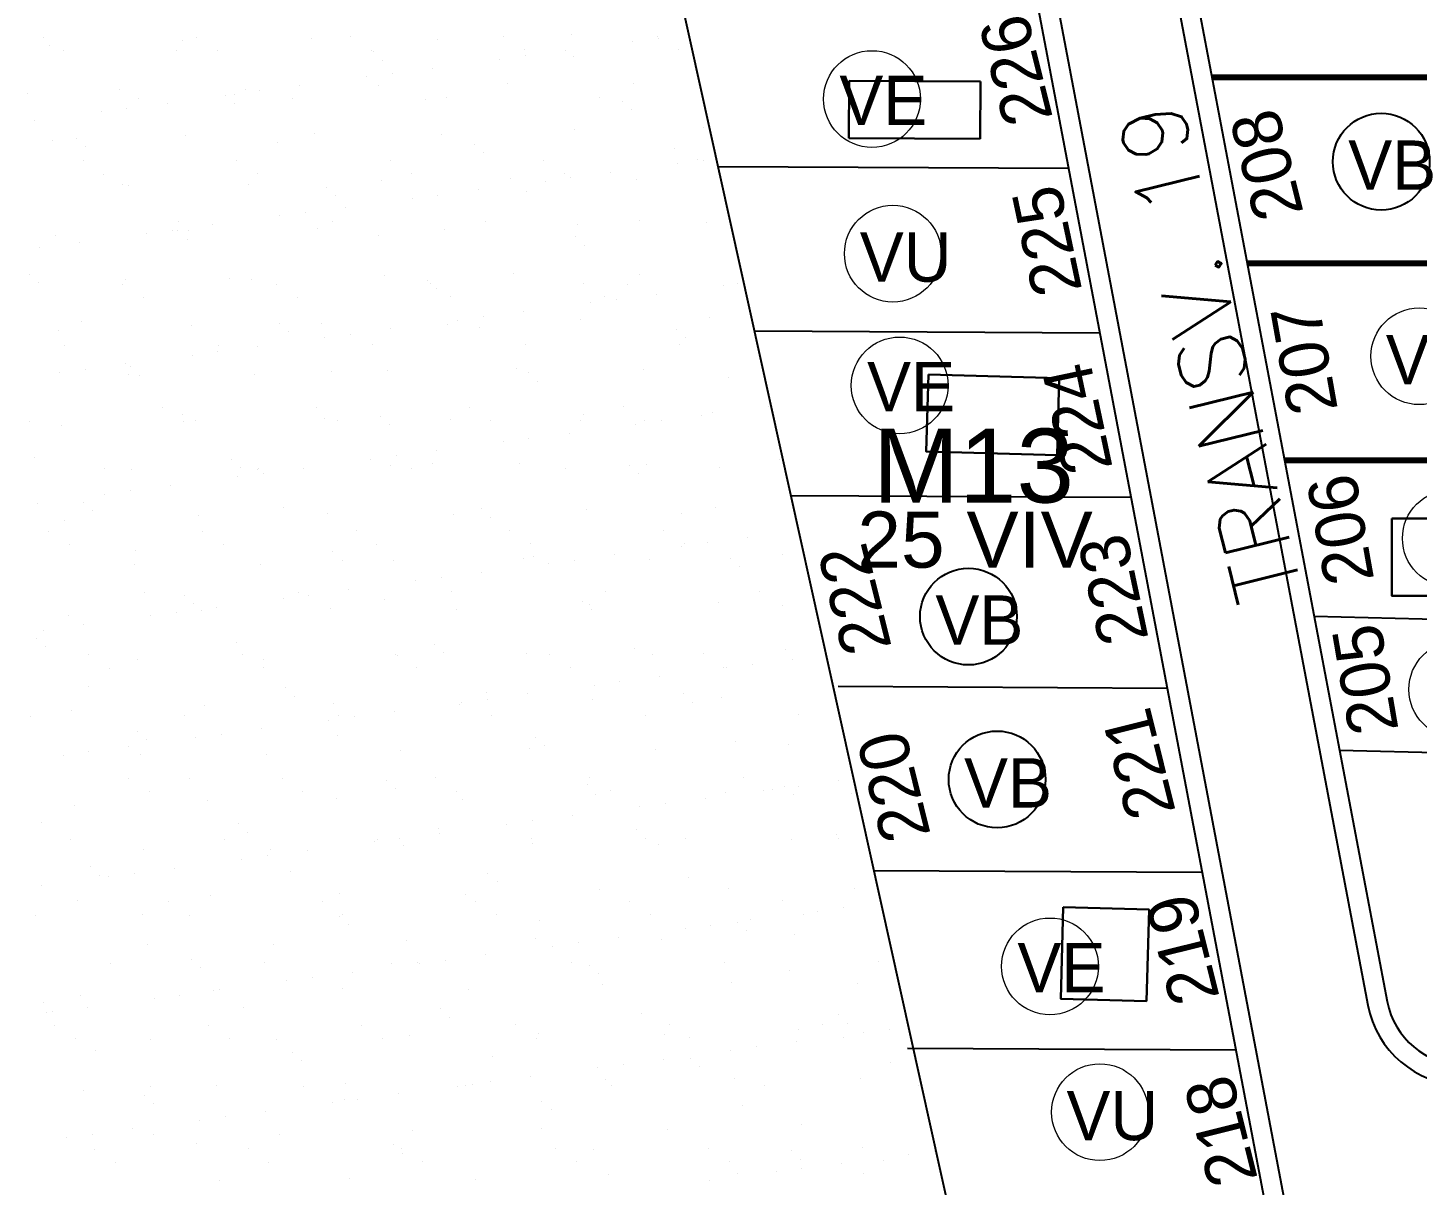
# Model space of a CAD drawing. Extents: x 472704 to 474638, y 1059265 to 1060325.
# Drawn here: x 473778.7 to 473863.2, y 1059564.8 to 1059635.2 of the extents above; entities that cross this region are included whole.
import ezdxf

# ---------------------------------------------------------------- set-up
doc = ezdxf.new("R2010")
doc.units = 0
doc.header["$LTSCALE"] = 0.4
doc.header["$MEASUREMENT"] = 0
for name, color, linetype in [('A-VIA-N', 7, 'CONTINUOUS'), ('BIFAMILIARES', 6, 'CONTINUOUS'), ('MANZANAS', 5, 'CONTINUOUS'), ('NumeroPropu', 6, 'CONTINUOUS'), ('PARCELASPEOPUESTAS', 3, 'CONTINUOUS'), ('PRIVADO', 3, 'CONTINUOUS'), ('TipoVivienda', 7, 'CONTINUOUS'), ('UNIFAMILIAR', 5, 'CONTINUOUS')]:
    doc.layers.add(name, color=color, linetype=linetype)
for name, color, linetype, lineweight in [('AREAS VERDAS', 72, 'CONTINUOUS', 25), ('CALLES', 140, 'CONTINUOUS', 40), ('CASA', 31, 'CONTINUOUS', 30)]:
    doc.layers.add(name, color=color, linetype=linetype, lineweight=lineweight)
doc.styles.add('ARIAL', font='arial.ttf')
doc.styles.add('Numeros Parcelas', font='', dxfattribs={"height": 3})
doc.styles.get("Standard").update_dxf_attribs({"font": 'romans.shx'})
doc.styles.add('TipoVivienda', font='', dxfattribs={"height": 3})
doc.styles.get('Numeros Parcelas').set_extended_font_data('AvantGarde Bk BT')
doc.styles.get('TipoVivienda').set_extended_font_data('AvantGarde Bk BT')

msp = doc.modelspace()

# ---------------------------------------------------------------- linework, layer by layer
at = {"layer": 'A-VIA-N'}
for p, q in [((473823.185, 1059732.29), (473863.031, 1059522.252)), ((473843.932, 1059661.555), (473860.215, 1059575.726))]:
    msp.add_line(p, q, dxfattribs=at)
msp.add_arc((473866.11, 1059576.844), 6, 190.74186, 268.52963, dxfattribs=at)
at = {"layer": 'AREAS VERDAS', "color": 64, "linetype": 'Continuous'}
for p, q in [((473779.644, 1059634.611), (473779.644, 1059634.611)), ((473788.986, 1059634.628), (473788.986, 1059634.628)), ((473795.978, 1059634.523), (473795.978, 1059634.523)), ((473798.329, 1059634.644), (473798.329, 1059634.644)), ((473803.652, 1059634.486), (473803.652, 1059634.486)), ((473807.671, 1059634.661), (473807.671, 1059634.661)), ((473811.755, 1059634.778), (473811.755, 1059634.778)), ((473817.014, 1059634.678), (473817.014, 1059634.678)), ((473817.039, 1059634.543), (473817.039, 1059634.543)), ((473780.022, 1059634.131), (473780.022, 1059634.131)), ((473780.909, 1059633.805), (473780.909, 1059633.805)), ((473787.725, 1059633.84), (473787.725, 1059633.84)), ((473788.125, 1059634.423), (473788.125, 1059634.423)), ((473790.251, 1059633.822), (473790.251, 1059633.822)), ((473799.594, 1059633.839), (473799.594, 1059633.839)), ((473799.729, 1059633.737), (473799.729, 1059633.737)), ((473808.936, 1059633.856), (473808.936, 1059633.856)), ((473811.403, 1059633.801), (473811.403, 1059633.801)), ((473815.478, 1059634.338), (473815.478, 1059634.338)), ((473818.279, 1059633.873), (473818.279, 1059633.873)), ((473800.282, 1059633.23), (473800.282, 1059633.23)), ((473807.403, 1059633.275), (473807.403, 1059633.275)), ((473808.964, 1059633.48), (473808.964, 1059633.48)), ((473811.911, 1059633.472), (473811.911, 1059633.472)), ((473799.327, 1059632.212), (473799.327, 1059632.212)), ((473800.889, 1059632.417), (473800.889, 1059632.417)), ((473803.328, 1059632.738), (473803.328, 1059632.738)), ((473778.707, 1059631.207), (473778.707, 1059631.207)), ((473784.257, 1059631.455), (473784.257, 1059631.455)), ((473790.711, 1059631.104), (473790.711, 1059631.104)), ((473791.252, 1059631.148), (473791.252, 1059631.148)), ((473791.932, 1059631.418), (473791.932, 1059631.418)), ((473792.813, 1059631.354), (473792.813, 1059631.354)), ((473795.252, 1059631.675), (473795.252, 1059631.675)), ((473800.034, 1059631.71), (473800.034, 1059631.71)), ((473807.887, 1059631.811), (473807.887, 1059631.811)), ((473815.561, 1059631.774), (473815.561, 1059631.774)), ((473784.738, 1059630.291), (473784.738, 1059630.291)), ((473785.463, 1059630.903), (473785.463, 1059630.903)), ((473787.177, 1059630.612), (473787.177, 1059630.612)), ((473791.264, 1059630.597), (473791.264, 1059630.597)), ((473794.806, 1059630.92), (473794.806, 1059630.92)), ((473802.892, 1059630.839), (473802.892, 1059630.839)), ((473804.148, 1059630.937), (473804.148, 1059630.937)), ((473813.491, 1059630.954), (473813.491, 1059630.954)), ((473814.897, 1059630.735), (473814.897, 1059630.735)), ((473815.45, 1059630.229), (473815.45, 1059630.229)), ((473779.102, 1059629.549), (473779.102, 1059629.549)), ((473783.177, 1059630.085), (473783.177, 1059630.085)), ((473788.314, 1059628.642), (473788.314, 1059628.642)), ((473796.167, 1059628.743), (473796.167, 1059628.743)), ((473803.841, 1059628.706), (473803.841, 1059628.706)), ((473811.944, 1059628.998), (473811.944, 1059628.998)), ((473819.796, 1059629.098), (473819.796, 1059629.098)), ((473780.211, 1059628.351), (473780.211, 1059628.351)), ((473781.693, 1059628.471), (473781.693, 1059628.471)), ((473782.246, 1059627.964), (473782.246, 1059627.964)), ((473793.874, 1059628.206), (473793.874, 1059628.206)), ((473805.878, 1059628.102), (473805.878, 1059628.102)), ((473818.06, 1059627.837), (473818.06, 1059627.837)), ((473782.067, 1059627.098), (473782.067, 1059627.098)), ((473791.409, 1059627.115), (473791.409, 1059627.115)), ((473800.752, 1059627.132), (473800.752, 1059627.132)), ((473806.431, 1059627.596), (473806.431, 1059627.596)), ((473810.094, 1059627.149), (473810.094, 1059627.149)), ((473818.244, 1059626.934), (473818.244, 1059626.934)), ((473819.437, 1059627.166), (473819.437, 1059627.166)), ((473819.805, 1059627.14), (473819.805, 1059627.14)), ((473783.332, 1059626.292), (473783.332, 1059626.292)), ((473792.674, 1059626.309), (473792.674, 1059626.309)), ((473802.017, 1059626.326), (473802.017, 1059626.326)), ((473808.076, 1059626.03), (473808.076, 1059626.03)), ((473811.359, 1059626.343), (473811.359, 1059626.343)), ((473811.73, 1059626.077), (473811.73, 1059626.077)), ((473814.169, 1059626.398), (473814.169, 1059626.398)), ((473820.702, 1059626.36), (473820.702, 1059626.36)), ((473784.446, 1059625.675), (473784.446, 1059625.675)), ((473784.856, 1059625.572), (473784.856, 1059625.572)), ((473792.121, 1059625.638), (473792.121, 1059625.638)), ((473796.86, 1059625.469), (473796.86, 1059625.469)), ((473800.223, 1059625.93), (473800.223, 1059625.93)), ((473806.094, 1059625.335), (473806.094, 1059625.335)), ((473809.041, 1059625.204), (473809.041, 1059625.204)), ((473810.169, 1059625.871), (473810.169, 1059625.871)), ((473815.75, 1059625.993), (473815.75, 1059625.993)), ((473797.413, 1059624.963), (473797.413, 1059624.963)), ((473802.093, 1059624.808), (473802.093, 1059624.808)), ((473803.655, 1059625.014), (473803.655, 1059625.014)), ((473821.046, 1059625.101), (473821.046, 1059625.101)), ((473794.018, 1059623.745), (473794.018, 1059623.745)), ((473795.579, 1059623.951), (473795.579, 1059623.951)), ((473798.018, 1059624.272), (473798.018, 1059624.272)), ((473785.943, 1059622.682), (473785.943, 1059622.682)), ((473787.504, 1059622.888), (473787.504, 1059622.888)), ((473787.842, 1059622.836), (473787.842, 1059622.836)), ((473787.886, 1059623.391), (473787.886, 1059623.391)), ((473788.503, 1059622.862), (473788.503, 1059622.862)), ((473789.943, 1059623.209), (473789.943, 1059623.209)), ((473796.356, 1059622.962), (473796.356, 1059622.962)), ((473797.229, 1059623.408), (473797.229, 1059623.408)), ((473804.03, 1059622.925), (473804.03, 1059622.925)), ((473806.571, 1059623.425), (473806.571, 1059623.425)), ((473812.133, 1059623.217), (473812.133, 1059623.217)), ((473815.914, 1059623.442), (473815.914, 1059623.442)), ((473819.985, 1059623.317), (473819.985, 1059623.317)), ((473779.429, 1059621.824), (473779.429, 1059621.824)), ((473780.4, 1059622.57), (473780.4, 1059622.57)), ((473781.868, 1059622.145), (473781.868, 1059622.145)), ((473788.395, 1059622.33), (473788.395, 1059622.33)), ((473800.023, 1059622.571), (473800.023, 1059622.571)), ((473812.027, 1059622.468), (473812.027, 1059622.468)), ((473812.58, 1059621.961), (473812.58, 1059621.961)), ((473778.823, 1059620.203), (473778.823, 1059620.203)), ((473800.412, 1059620.149), (473800.412, 1059620.149)), ((473808.265, 1059620.25), (473808.265, 1059620.25)), ((473815.939, 1059620.213), (473815.939, 1059620.213)), ((473779.376, 1059619.697), (473779.376, 1059619.697)), ((473784.49, 1059619.586), (473784.49, 1059619.586)), ((473784.635, 1059619.894), (473784.635, 1059619.894)), ((473791.005, 1059619.938), (473791.005, 1059619.938)), ((473792.309, 1059619.857), (473792.309, 1059619.857)), ((473793.832, 1059619.603), (473793.832, 1059619.603)), ((473803.009, 1059619.835), (473803.009, 1059619.835)), ((473803.175, 1059619.62), (473803.175, 1059619.62)), ((473803.562, 1059619.328), (473803.562, 1059619.328)), ((473812.517, 1059619.637), (473812.517, 1059619.637)), ((473815.19, 1059619.57), (473815.19, 1059619.57)), ((473821.01, 1059619.531), (473821.01, 1059619.531)), ((473821.859, 1059619.654), (473821.859, 1059619.654)), ((473785.755, 1059618.78), (473785.755, 1059618.78)), ((473795.097, 1059618.797), (473795.097, 1059618.797)), ((473804.44, 1059618.814), (473804.44, 1059618.814)), ((473812.934, 1059618.468), (473812.934, 1059618.468)), ((473813.782, 1059618.831), (473813.782, 1059618.831)), ((473814.496, 1059618.674), (473814.496, 1059618.674)), ((473816.935, 1059618.995), (473816.935, 1059618.995)), ((473806.421, 1059617.61), (473806.421, 1059617.61)), ((473808.86, 1059617.932), (473808.86, 1059617.932)), ((473780.589, 1059616.79), (473780.589, 1059616.79)), ((473781.986, 1059617.305), (473781.986, 1059617.305)), ((473788.692, 1059617.082), (473788.692, 1059617.082)), ((473793.99, 1059617.202), (473793.99, 1059617.202)), ((473796.545, 1059617.182), (473796.545, 1059617.182)), ((473800.784, 1059616.868), (473800.784, 1059616.868)), ((473804.219, 1059617.145), (473804.219, 1059617.145)), ((473804.859, 1059617.405), (473804.859, 1059617.405)), ((473806.172, 1059616.937), (473806.172, 1059616.937)), ((473812.322, 1059617.437), (473812.322, 1059617.437)), ((473818.176, 1059616.834), (473818.176, 1059616.834)), ((473820.174, 1059617.537), (473820.174, 1059617.537)), ((473780.967, 1059615.862), (473780.967, 1059615.862)), ((473790.309, 1059615.879), (473790.309, 1059615.879)), ((473794.543, 1059616.695), (473794.543, 1059616.695)), ((473796.784, 1059616.342), (473796.784, 1059616.342)), ((473798.345, 1059616.547), (473798.345, 1059616.547)), ((473799.652, 1059615.896), (473799.652, 1059615.896)), ((473808.994, 1059615.913), (473808.994, 1059615.913)), ((473818.336, 1059615.929), (473818.336, 1059615.929)), ((473818.729, 1059616.327), (473818.729, 1059616.327)), ((473788.709, 1059615.279), (473788.709, 1059615.279)), ((473790.27, 1059615.484), (473790.27, 1059615.484)), ((473792.709, 1059615.805), (473792.709, 1059615.805)), ((473780.633, 1059614.216), (473780.633, 1059614.216)), ((473782.195, 1059614.421), (473782.195, 1059614.421)), ((473784.634, 1059614.742), (473784.634, 1059614.742)), ((473784.972, 1059614.569), (473784.972, 1059614.569)), ((473797.153, 1059614.304), (473797.153, 1059614.304)), ((473800.601, 1059614.369), (473800.601, 1059614.369)), ((473808.454, 1059614.469), (473808.454, 1059614.469)), ((473809.158, 1059614.201), (473809.158, 1059614.201)), ((473816.128, 1059614.432), (473816.128, 1059614.432)), ((473784.824, 1059614.114), (473784.824, 1059614.114)), ((473785.525, 1059614.062), (473785.525, 1059614.062)), ((473792.498, 1059614.077), (473792.498, 1059614.077)), ((473809.711, 1059613.694), (473809.711, 1059613.694)), ((473821.339, 1059613.935), (473821.339, 1059613.935)), ((473786.913, 1059612.074), (473786.913, 1059612.074)), ((473788.135, 1059611.671), (473788.135, 1059611.671)), ((473796.255, 1059612.091), (473796.255, 1059612.091)), ((473805.597, 1059612.108), (473805.597, 1059612.108)), ((473812.511, 1059611.656), (473812.511, 1059611.656)), ((473814.94, 1059612.125), (473814.94, 1059612.125)), ((473820.363, 1059611.757), (473820.363, 1059611.757)), ((473823.776, 1059612.128), (473823.776, 1059612.128)), ((473778.835, 1059611.251), (473778.835, 1059611.251)), ((473780.778, 1059611.009), (473780.778, 1059611.009)), ((473788.178, 1059611.268), (473788.178, 1059611.268)), ((473788.881, 1059611.301), (473788.881, 1059611.301)), ((473796.734, 1059611.401), (473796.734, 1059611.401)), ((473797.52, 1059611.285), (473797.52, 1059611.285)), ((473800.139, 1059611.568), (473800.139, 1059611.568)), ((473800.692, 1059611.061), (473800.692, 1059611.061)), ((473804.408, 1059611.364), (473804.408, 1059611.364)), ((473806.863, 1059611.302), (473806.863, 1059611.302)), ((473812.321, 1059611.302), (473812.321, 1059611.302)), ((473815.7, 1059611.065), (473815.7, 1059611.065)), ((473816.205, 1059611.319), (473816.205, 1059611.319)), ((473817.262, 1059611.27), (473817.262, 1059611.27)), ((473819.701, 1059611.591), (473819.701, 1059611.591)), ((473807.625, 1059610.002), (473807.625, 1059610.002)), ((473809.187, 1059610.207), (473809.187, 1059610.207)), ((473811.626, 1059610.528), (473811.626, 1059610.528)), ((473801.111, 1059609.144), (473801.111, 1059609.144)), ((473803.55, 1059609.465), (473803.55, 1059609.465)), ((473779.117, 1059609.038), (473779.117, 1059609.038)), ((473783.39, 1059608.349), (473783.39, 1059608.349)), ((473785.013, 1059608.333), (473785.013, 1059608.333)), ((473791.121, 1059608.934), (473791.121, 1059608.934)), ((473791.674, 1059608.428), (473791.674, 1059608.428)), ((473792.687, 1059608.297), (473792.687, 1059608.297)), ((473792.732, 1059608.366), (473792.732, 1059608.366)), ((473795.475, 1059608.402), (473795.475, 1059608.402)), ((473799.55, 1059608.938), (473799.55, 1059608.938)), ((473800.79, 1059608.588), (473800.79, 1059608.588)), ((473802.074, 1059608.383), (473802.074, 1059608.383)), ((473803.302, 1059608.669), (473803.302, 1059608.669)), ((473808.643, 1059608.689), (473808.643, 1059608.689)), ((473811.417, 1059608.4), (473811.417, 1059608.4)), ((473815.307, 1059608.566), (473815.307, 1059608.566)), ((473816.317, 1059608.652), (473816.317, 1059608.652)), ((473820.759, 1059608.417), (473820.759, 1059608.417)), ((473824.42, 1059608.944), (473824.42, 1059608.944)), ((473791.475, 1059607.875), (473791.475, 1059607.875)), ((473793.036, 1059608.081), (473793.036, 1059608.081)), ((473815.86, 1059608.059), (473815.86, 1059608.059)), ((473783.399, 1059606.812), (473783.399, 1059606.812)), ((473784.961, 1059607.018), (473784.961, 1059607.018)), ((473787.4, 1059607.339), (473787.4, 1059607.339)), ((473779.324, 1059606.276), (473779.324, 1059606.276)), ((473782.103, 1059606.301), (473782.103, 1059606.301)), ((473782.656, 1059605.795), (473782.656, 1059605.795)), ((473794.284, 1059606.036), (473794.284, 1059606.036)), ((473806.288, 1059605.933), (473806.288, 1059605.933)), ((473812.699, 1059605.876), (473812.699, 1059605.876)), ((473820.552, 1059605.976), (473820.552, 1059605.976)), ((473780.967, 1059605.229), (473780.967, 1059605.229)), ((473789.07, 1059605.521), (473789.07, 1059605.521)), ((473796.923, 1059605.621), (473796.923, 1059605.621)), ((473804.597, 1059605.584), (473804.597, 1059605.584)), ((473806.841, 1059605.426), (473806.841, 1059605.426)), ((473818.47, 1059605.668), (473818.47, 1059605.668)), ((473779.993, 1059604.544), (473779.993, 1059604.544)), ((473789.336, 1059604.561), (473789.336, 1059604.561)), ((473798.678, 1059604.578), (473798.678, 1059604.578)), ((473808.02, 1059604.595), (473808.02, 1059604.595)), ((473817.363, 1059604.612), (473817.363, 1059604.612)), ((473822.467, 1059604.188), (473822.467, 1059604.188)), ((473781.258, 1059603.738), (473781.258, 1059603.738)), ((473785.266, 1059603.403), (473785.266, 1059603.403)), ((473790.601, 1059603.755), (473790.601, 1059603.755)), ((473797.27, 1059603.3), (473797.27, 1059603.3)), ((473799.943, 1059603.772), (473799.943, 1059603.772)), ((473809.285, 1059603.789), (473809.285, 1059603.789)), ((473818.466, 1059603.661), (473818.466, 1059603.661)), ((473818.628, 1059603.806), (473818.628, 1059603.806)), ((473820.028, 1059603.867), (473820.028, 1059603.867)), ((473785.202, 1059602.553), (473785.202, 1059602.553)), ((473792.876, 1059602.516), (473792.876, 1059602.516)), ((473797.823, 1059602.793), (473797.823, 1059602.793)), ((473800.979, 1059602.808), (473800.979, 1059602.808)), ((473808.832, 1059602.908), (473808.832, 1059602.908)), ((473809.451, 1059603.035), (473809.451, 1059603.035)), ((473810.391, 1059602.598), (473810.391, 1059602.598)), ((473811.953, 1059602.804), (473811.953, 1059602.804)), ((473814.392, 1059603.125), (473814.392, 1059603.125)), ((473816.506, 1059602.871), (473816.506, 1059602.871)), ((473821.456, 1059602.932), (473821.456, 1059602.932)), ((473822.008, 1059602.425), (473822.008, 1059602.425)), ((473824.609, 1059603.163), (473824.609, 1059603.163)), ((473802.316, 1059601.535), (473802.316, 1059601.535)), ((473803.877, 1059601.741), (473803.877, 1059601.741)), ((473806.316, 1059602.062), (473806.316, 1059602.062)), ((473785.812, 1059600.837), (473785.812, 1059600.837)), ((473788.252, 1059600.667), (473788.252, 1059600.667)), ((473795.155, 1059600.854), (473795.155, 1059600.854)), ((473795.802, 1059600.678), (473795.802, 1059600.678)), ((473798.241, 1059600.999), (473798.241, 1059600.999)), ((473804.497, 1059600.871), (473804.497, 1059600.871)), ((473813.84, 1059600.888), (473813.84, 1059600.888)), ((473823.182, 1059600.905), (473823.182, 1059600.905)), ((473788.804, 1059600.16), (473788.804, 1059600.16)), ((473790.166, 1059599.936), (473790.166, 1059599.936)), ((473794.241, 1059600.472), (473794.241, 1059600.472)), ((473797.112, 1059599.84), (473797.112, 1059599.84)), ((473800.433, 1059600.402), (473800.433, 1059600.402)), ((473812.437, 1059600.299), (473812.437, 1059600.299)), ((473812.888, 1059600.095), (473812.888, 1059600.095)), ((473820.741, 1059600.196), (473820.741, 1059600.196)), ((473824.618, 1059600.033), (473824.618, 1059600.033)), ((473781.156, 1059599.448), (473781.156, 1059599.448)), ((473786.165, 1059599.409), (473786.165, 1059599.409)), ((473787.727, 1059599.614), (473787.727, 1059599.614)), ((473789.259, 1059599.74), (473789.259, 1059599.74)), ((473804.786, 1059599.803), (473804.786, 1059599.803)), ((473812.99, 1059599.792), (473812.99, 1059599.792)), ((473779.651, 1059598.551), (473779.651, 1059598.551)), ((473782.09, 1059598.872), (473782.09, 1059598.872)), ((473779.233, 1059598.034), (473779.233, 1059598.034)), ((473779.786, 1059597.527), (473779.786, 1059597.527)), ((473791.414, 1059597.769), (473791.414, 1059597.769)), ((473803.419, 1059597.666), (473803.419, 1059597.666)), ((473815.6, 1059597.4), (473815.6, 1059597.4)), ((473824.798, 1059597.383), (473824.798, 1059597.383)), ((473782.416, 1059597.032), (473782.416, 1059597.032)), ((473785.391, 1059596.772), (473785.391, 1059596.772)), ((473791.758, 1059597.049), (473791.758, 1059597.049)), ((473793.065, 1059596.736), (473793.065, 1059596.736)), ((473801.101, 1059597.066), (473801.101, 1059597.066)), ((473801.168, 1059597.028), (473801.168, 1059597.028)), ((473803.972, 1059597.159), (473803.972, 1059597.159)), ((473809.021, 1059597.128), (473809.021, 1059597.128)), ((473810.443, 1059597.083), (473810.443, 1059597.083)), ((473816.695, 1059597.091), (473816.695, 1059597.091)), ((473819.786, 1059597.1), (473819.786, 1059597.1)), ((473822.794, 1059596.464), (473822.794, 1059596.464)), ((473825.233, 1059596.785), (473825.233, 1059596.785)), ((473783.681, 1059596.226), (473783.681, 1059596.226)), ((473793.023, 1059596.243), (473793.023, 1059596.243)), ((473802.366, 1059596.26), (473802.366, 1059596.26)), ((473811.708, 1059596.277), (473811.708, 1059596.277)), ((473817.158, 1059595.722), (473817.158, 1059595.722)), ((473821.051, 1059596.294), (473821.051, 1059596.294)), ((473821.232, 1059596.258), (473821.232, 1059596.258)), ((473782.396, 1059595.136), (473782.396, 1059595.136)), ((473794.4, 1059595.033), (473794.4, 1059595.033)), ((473806.582, 1059594.767), (473806.582, 1059594.767)), ((473813.157, 1059595.195), (473813.157, 1059595.195)), ((473814.719, 1059595.401), (473814.719, 1059595.401)), ((473789.448, 1059593.96), (473789.448, 1059593.96)), ((473794.953, 1059594.526), (473794.953, 1059594.526)), ((473797.301, 1059594.06), (473797.301, 1059594.06)), ((473804.975, 1059594.023), (473804.975, 1059594.023)), ((473805.082, 1059594.132), (473805.082, 1059594.132)), ((473806.643, 1059594.337), (473806.643, 1059594.337)), ((473809.082, 1059594.659), (473809.082, 1059594.659)), ((473813.077, 1059594.315), (473813.077, 1059594.315)), ((473818.586, 1059594.664), (473818.586, 1059594.664)), ((473819.139, 1059594.158), (473819.139, 1059594.158)), ((473820.93, 1059594.415), (473820.93, 1059594.415)), ((473778.893, 1059593.308), (473778.893, 1059593.308)), ((473781.345, 1059593.668), (473781.345, 1059593.668)), ((473788.235, 1059593.325), (473788.235, 1059593.325)), ((473797.007, 1059593.069), (473797.007, 1059593.069)), ((473797.578, 1059593.342), (473797.578, 1059593.342)), ((473798.568, 1059593.274), (473798.568, 1059593.274)), ((473801.007, 1059593.595), (473801.007, 1059593.595)), ((473806.92, 1059593.359), (473806.92, 1059593.359)), ((473816.263, 1059593.376), (473816.263, 1059593.376)), ((473825.605, 1059593.393), (473825.605, 1059593.393)), ((473785.382, 1059592.4), (473785.382, 1059592.4)), ((473790.493, 1059592.211), (473790.493, 1059592.211)), ((473792.932, 1059592.532), (473792.932, 1059592.532)), ((473784.856, 1059591.469), (473784.856, 1059591.469)), ((473785.935, 1059591.893), (473785.935, 1059591.893)), ((473788.931, 1059592.006), (473788.931, 1059592.006)), ((473797.563, 1059592.134), (473797.563, 1059592.134)), ((473809.568, 1059592.031), (473809.568, 1059592.031)), ((473810.121, 1059591.525), (473810.121, 1059591.525)), ((473821.749, 1059591.766), (473821.749, 1059591.766)), ((473824.987, 1059591.602), (473824.987, 1059591.602)), ((473780.856, 1059590.942), (473780.856, 1059590.942)), ((473782.417, 1059591.148), (473782.417, 1059591.148)), ((473785.58, 1059590.992), (473785.58, 1059590.992)), ((473793.254, 1059590.955), (473793.254, 1059590.955)), ((473801.357, 1059591.247), (473801.357, 1059591.247)), ((473809.21, 1059591.347), (473809.21, 1059591.347)), ((473816.884, 1059591.31), (473816.884, 1059591.31)), ((473784.839, 1059589.52), (473784.839, 1059589.52)), ((473788.545, 1059589.501), (473788.545, 1059589.501)), ((473794.181, 1059589.537), (473794.181, 1059589.537)), ((473800.549, 1059589.398), (473800.549, 1059589.398)), ((473801.102, 1059588.891), (473801.102, 1059588.891)), ((473803.524, 1059589.554), (473803.524, 1059589.554)), ((473812.731, 1059589.133), (473812.731, 1059589.133)), ((473812.866, 1059589.571), (473812.866, 1059589.571)), ((473822.209, 1059589.588), (473822.209, 1059589.588)), ((473823.998, 1059588.855), (473823.998, 1059588.855)), ((473824.735, 1059589.03), (473824.735, 1059589.03)), ((473825.56, 1059589.06), (473825.56, 1059589.06)), ((473827.999, 1059589.382), (473827.999, 1059589.382)), ((473786.104, 1059588.714), (473786.104, 1059588.714)), ((473789.637, 1059588.179), (473789.637, 1059588.179)), ((473795.446, 1059588.731), (473795.446, 1059588.731)), ((473797.489, 1059588.279), (473797.489, 1059588.279)), ((473804.789, 1059588.748), (473804.789, 1059588.748)), ((473805.164, 1059588.243), (473805.164, 1059588.243)), ((473813.266, 1059588.534), (473813.266, 1059588.534)), ((473814.131, 1059588.765), (473814.131, 1059588.765)), ((473817.485, 1059587.997), (473817.485, 1059587.997)), ((473819.924, 1059588.318), (473819.924, 1059588.318)), ((473821.119, 1059588.635), (473821.119, 1059588.635)), ((473823.474, 1059588.782), (473823.474, 1059588.782)), ((473825.288, 1059588.523), (473825.288, 1059588.523)), ((473828.793, 1059588.598), (473828.793, 1059588.598)), ((473781.534, 1059587.887), (473781.534, 1059587.887)), ((473811.848, 1059587.255), (473811.848, 1059587.255)), ((473815.923, 1059587.792), (473815.923, 1059587.792)), ((473779.527, 1059586.868), (473779.527, 1059586.868)), ((473791.531, 1059586.765), (473791.531, 1059586.765)), ((473803.712, 1059586.5), (473803.712, 1059586.5)), ((473807.848, 1059586.729), (473807.848, 1059586.729)), ((473809.409, 1059586.934), (473809.409, 1059586.934)), ((473815.717, 1059586.397), (473815.717, 1059586.397)), ((473781.316, 1059585.795), (473781.316, 1059585.795)), ((473790.658, 1059585.812), (473790.658, 1059585.812)), ((473792.084, 1059586.258), (473792.084, 1059586.258)), ((473799.772, 1059585.665), (473799.772, 1059585.665)), ((473800.001, 1059585.829), (473800.001, 1059585.829)), ((473801.334, 1059585.871), (473801.334, 1059585.871)), ((473801.546, 1059585.467), (473801.546, 1059585.467)), ((473803.773, 1059586.192), (473803.773, 1059586.192)), ((473809.343, 1059585.846), (473809.343, 1059585.846)), ((473809.399, 1059585.567), (473809.399, 1059585.567)), ((473816.27, 1059585.89), (473816.27, 1059585.89)), ((473817.073, 1059585.53), (473817.073, 1059585.53)), ((473818.686, 1059585.863), (473818.686, 1059585.863)), ((473825.176, 1059585.822), (473825.176, 1059585.822)), ((473827.898, 1059586.132), (473827.898, 1059586.132)), ((473828.028, 1059585.88), (473828.028, 1059585.88)), ((473785.769, 1059585.211), (473785.769, 1059585.211)), ((473791.697, 1059584.602), (473791.697, 1059584.602)), ((473793.259, 1059584.808), (473793.259, 1059584.808)), ((473793.443, 1059585.175), (473793.443, 1059585.175)), ((473795.698, 1059585.129), (473795.698, 1059585.129)), ((473782.513, 1059584.132), (473782.513, 1059584.132)), ((473787.622, 1059584.066), (473787.622, 1059584.066)), ((473794.694, 1059583.867), (473794.694, 1059583.867)), ((473806.698, 1059583.764), (473806.698, 1059583.764)), ((473779.547, 1059583.003), (473779.547, 1059583.003)), ((473783.065, 1059583.625), (473783.065, 1059583.625)), ((473783.622, 1059583.539), (473783.622, 1059583.539)), ((473785.183, 1059583.745), (473785.183, 1059583.745)), ((473807.251, 1059583.257), (473807.251, 1059583.257)), ((473818.879, 1059583.499), (473818.879, 1059583.499)), ((473781.723, 1059582.107), (473781.723, 1059582.107)), ((473789.826, 1059582.399), (473789.826, 1059582.399)), ((473797.678, 1059582.499), (473797.678, 1059582.499)), ((473805.353, 1059582.462), (473805.353, 1059582.462)), ((473813.455, 1059582.754), (473813.455, 1059582.754)), ((473815.289, 1059582.058), (473815.289, 1059582.058)), ((473821.308, 1059582.854), (473821.308, 1059582.854)), ((473824.631, 1059582.075), (473824.631, 1059582.075)), ((473828.982, 1059582.817), (473828.982, 1059582.817)), ((473785.675, 1059581.234), (473785.675, 1059581.234)), ((473787.262, 1059582.007), (473787.262, 1059582.007)), ((473796.604, 1059582.024), (473796.604, 1059582.024)), ((473797.869, 1059581.218), (473797.869, 1059581.218)), ((473805.947, 1059582.041), (473805.947, 1059582.041)), ((473807.212, 1059581.235), (473807.212, 1059581.235)), ((473816.554, 1059581.252), (473816.554, 1059581.252)), ((473825.897, 1059581.269), (473825.897, 1059581.269)), ((473826.764, 1059581.452), (473826.764, 1059581.452)), ((473828.326, 1059581.657), (473828.326, 1059581.657)), ((473779.184, 1059581.184), (473779.184, 1059581.184)), ((473788.527, 1059581.201), (473788.527, 1059581.201)), ((473797.68, 1059581.131), (473797.68, 1059581.131)), ((473798.233, 1059580.624), (473798.233, 1059580.624)), ((473809.861, 1059580.865), (473809.861, 1059580.865)), ((473818.689, 1059580.388), (473818.689, 1059580.388)), ((473820.251, 1059580.594), (473820.251, 1059580.594)), ((473821.865, 1059580.762), (473821.865, 1059580.762)), ((473822.69, 1059580.915), (473822.69, 1059580.915)), ((473801.735, 1059579.686), (473801.735, 1059579.686)), ((473809.588, 1059579.786), (473809.588, 1059579.786)), ((473812.175, 1059579.531), (473812.175, 1059579.531)), ((473814.614, 1059579.852), (473814.614, 1059579.852)), ((473817.262, 1059579.749), (473817.262, 1059579.749)), ((473822.418, 1059580.256), (473822.418, 1059580.256)), ((473825.365, 1059580.041), (473825.365, 1059580.041)), ((473785.958, 1059579.431), (473785.958, 1059579.431)), ((473793.632, 1059579.394), (473793.632, 1059579.394)), ((473806.539, 1059578.789), (473806.539, 1059578.789)), ((473810.614, 1059579.325), (473810.614, 1059579.325)), ((473783.739, 1059578.283), (473783.739, 1059578.283)), ((473788.661, 1059578.498), (473788.661, 1059578.498)), ((473789.214, 1059577.991), (473789.214, 1059577.991)), ((473793.081, 1059578.3), (473793.081, 1059578.3)), ((473800.843, 1059578.232), (473800.843, 1059578.232)), ((473802.424, 1059578.317), (473802.424, 1059578.317)), ((473802.538, 1059578.262), (473802.538, 1059578.262)), ((473804.1, 1059578.468), (473804.1, 1059578.468)), ((473811.766, 1059578.334), (473811.766, 1059578.334)), ((473812.847, 1059578.129), (473812.847, 1059578.129)), ((473821.108, 1059578.351), (473821.108, 1059578.351)), ((473825.028, 1059577.864), (473825.028, 1059577.864)), ((473830.451, 1059578.368), (473830.451, 1059578.368)), ((473794.463, 1059577.199), (473794.463, 1059577.199)), ((473796.025, 1059577.405), (473796.025, 1059577.405)), ((473798.464, 1059577.726), (473798.464, 1059577.726)), ((473813.4, 1059577.623), (473813.4, 1059577.623)), ((473821.497, 1059577.074), (473821.497, 1059577.074)), ((473829.171, 1059577.037), (473829.171, 1059577.037)), ((473781.912, 1059576.326), (473781.912, 1059576.326)), ((473787.949, 1059576.341), (473787.949, 1059576.341)), ((473790.015, 1059576.618), (473790.015, 1059576.618)), ((473790.388, 1059576.663), (473790.388, 1059576.663)), ((473797.867, 1059576.718), (473797.867, 1059576.718)), ((473805.542, 1059576.682), (473805.542, 1059576.682)), ((473813.644, 1059576.974), (473813.644, 1059576.974)), ((473779.643, 1059575.865), (473779.643, 1059575.865)), ((473780.196, 1059575.358), (473780.196, 1059575.358)), ((473782.313, 1059575.599), (473782.313, 1059575.599)), ((473786.388, 1059576.136), (473786.388, 1059576.136)), ((473791.824, 1059575.599), (473791.824, 1059575.599)), ((473803.829, 1059575.496), (473803.829, 1059575.496)), ((473779.874, 1059575.278), (473779.874, 1059575.278)), ((473780.342, 1059574.478), (473780.342, 1059574.478)), ((473789.685, 1059574.495), (473789.685, 1059574.495)), ((473799.027, 1059574.512), (473799.027, 1059574.512)), ((473804.382, 1059574.99), (473804.382, 1059574.99)), ((473808.369, 1059574.529), (473808.369, 1059574.529)), ((473816.01, 1059575.231), (473816.01, 1059575.231)), ((473817.712, 1059574.546), (473817.712, 1059574.546)), ((473827.054, 1059574.563), (473827.054, 1059574.563)), ((473828.014, 1059575.128), (473828.014, 1059575.128)), ((473828.567, 1059574.621), (473828.567, 1059574.621)), ((473781.607, 1059573.672), (473781.607, 1059573.672)), ((473786.147, 1059573.651), (473786.147, 1059573.651)), ((473790.95, 1059573.689), (473790.95, 1059573.689)), ((473793.821, 1059573.614), (473793.821, 1059573.614)), ((473800.292, 1059573.706), (473800.292, 1059573.706)), ((473801.924, 1059573.906), (473801.924, 1059573.906)), ((473809.635, 1059573.723), (473809.635, 1059573.723)), ((473809.777, 1059574.006), (473809.777, 1059574.006)), ((473817.451, 1059573.969), (473817.451, 1059573.969)), ((473818.977, 1059573.74), (473818.977, 1059573.74)), ((473825.554, 1059574.261), (473825.554, 1059574.261)), ((473828.319, 1059573.757), (473828.319, 1059573.757)), ((473829.53, 1059574.048), (473829.53, 1059574.048)), ((473831.092, 1059574.254), (473831.092, 1059574.254)), ((473782.806, 1059572.966), (473782.806, 1059572.966)), ((473794.81, 1059572.863), (473794.81, 1059572.863)), ((473821.455, 1059572.985), (473821.455, 1059572.985)), ((473823.017, 1059573.191), (473823.017, 1059573.191)), ((473825.456, 1059573.512), (473825.456, 1059573.512)), ((473795.363, 1059572.357), (473795.363, 1059572.357)), ((473806.992, 1059572.598), (473806.992, 1059572.598)), ((473813.38, 1059571.922), (473813.38, 1059571.922)), ((473814.941, 1059572.128), (473814.941, 1059572.128)), ((473817.38, 1059572.449), (473817.38, 1059572.449)), ((473818.996, 1059572.495), (473818.996, 1059572.495)), ((473819.549, 1059571.988), (473819.549, 1059571.988)), ((473831.177, 1059572.23), (473831.177, 1059572.23)), ((473809.305, 1059571.386), (473809.305, 1059571.386)), ((473813.833, 1059571.193), (473813.833, 1059571.193)), ((473821.686, 1059571.293), (473821.686, 1059571.293)), ((473829.36, 1059571.256), (473829.36, 1059571.256)), ((473782.101, 1059570.546), (473782.101, 1059570.546)), ((473785.792, 1059570.23), (473785.792, 1059570.23)), ((473786.162, 1059570.771), (473786.162, 1059570.771)), ((473790.204, 1059570.838), (473790.204, 1059570.838)), ((473795.504, 1059570.788), (473795.504, 1059570.788)), ((473798.056, 1059570.938), (473798.056, 1059570.938)), ((473801.23, 1059570.322), (473801.23, 1059570.322)), ((473804.846, 1059570.805), (473804.846, 1059570.805)), ((473805.304, 1059570.859), (473805.304, 1059570.859)), ((473805.731, 1059570.901), (473805.731, 1059570.901)), ((473806.866, 1059571.064), (473806.866, 1059571.064)), ((473814.189, 1059570.822), (473814.189, 1059570.822)), ((473823.531, 1059570.839), (473823.531, 1059570.839)), ((473832.874, 1059570.856), (473832.874, 1059570.856)), ((473786.345, 1059569.724), (473786.345, 1059569.724)), ((473797.229, 1059569.796), (473797.229, 1059569.796)), ((473797.973, 1059569.965), (473797.973, 1059569.965)), ((473798.791, 1059570.001), (473798.791, 1059570.001)), ((473809.978, 1059569.862), (473809.978, 1059569.862)), ((473822.159, 1059569.597), (473822.159, 1059569.597)), ((473789.154, 1059568.733), (473789.154, 1059568.733)), ((473790.715, 1059568.938), (473790.715, 1059568.938)), ((473793.154, 1059569.259), (473793.154, 1059569.259)), ((473810.531, 1059569.355), (473810.531, 1059569.355)), ((473782.64, 1059567.875), (473782.64, 1059567.875)), ((473785.079, 1059568.196), (473785.079, 1059568.196)), ((473786.336, 1059567.87), (473786.336, 1059567.87)), ((473794.01, 1059567.833), (473794.01, 1059567.833)), ((473802.113, 1059568.125), (473802.113, 1059568.125)), ((473809.966, 1059568.225), (473809.966, 1059568.225)), ((473817.64, 1059568.189), (473817.64, 1059568.189)), ((473825.743, 1059568.48), (473825.743, 1059568.48)), ((473781.079, 1059567.669), (473781.079, 1059567.669)), ((473782.765, 1059566.966), (473782.765, 1059566.966)), ((473788.955, 1059567.332), (473788.955, 1059567.332)), ((473792.108, 1059566.983), (473792.108, 1059566.983)), ((473800.959, 1059567.229), (473800.959, 1059567.229)), ((473801.45, 1059567), (473801.45, 1059567)), ((473810.792, 1059567.017), (473810.792, 1059567.017)), ((473813.141, 1059566.964), (473813.141, 1059566.964)), ((473820.135, 1059567.034), (473820.135, 1059567.034)), ((473825.145, 1059566.861), (473825.145, 1059566.861)), ((473829.477, 1059567.051), (473829.477, 1059567.051)), ((473833.858, 1059566.851), (473833.858, 1059566.851)), ((473784.03, 1059566.16), (473784.03, 1059566.16)), ((473793.373, 1059566.177), (473793.373, 1059566.177)), ((473801.512, 1059566.722), (473801.512, 1059566.722)), ((473802.715, 1059566.194), (473802.715, 1059566.194)), ((473812.057, 1059566.211), (473812.057, 1059566.211)), ((473821.4, 1059566.228), (473821.4, 1059566.228)), ((473825.698, 1059566.354), (473825.698, 1059566.354)), ((473828.222, 1059566.108), (473828.222, 1059566.108)), ((473830.742, 1059566.245), (473830.742, 1059566.245)), ((473832.296, 1059566.645), (473832.296, 1059566.645)), ((473798.245, 1059565.157), (473798.245, 1059565.157)), ((473814.022, 1059565.413), (473814.022, 1059565.413)), ((473821.875, 1059565.513), (473821.875, 1059565.513)), ((473824.221, 1059565.582), (473824.221, 1059565.582)), ((473825.783, 1059565.787), (473825.783, 1059565.787)), ((473829.549, 1059565.476), (473829.549, 1059565.476)), ((473790.393, 1059565.057), (473790.393, 1059565.057)), ((473805.92, 1059565.121), (473805.92, 1059565.121)), ((473820.146, 1059565.045), (473820.146, 1059565.045))]:
    msp.add_line(p, q, dxfattribs=at)
at = {"layer": 'BIFAMILIARES', "linetype": 'Continuous'}
for centre in [(473861.028, 1059627.047), (473835.922, 1059599.367), (473837.664, 1059589.46)]:
    msp.add_circle(centre, 2.943, dxfattribs=at)
at = {"layer": 'CASA'}
for p, q in [((473828.657, 1059631.975), (473828.639, 1059628.475)), ((473836.657, 1059631.934), (473828.657, 1059631.975)), ((473836.657, 1059631.934), (473836.639, 1059628.434)), ((473836.639, 1059628.434), (473828.639, 1059628.475))]:
    msp.add_line(p, q, dxfattribs=at)
for points in [[(473833.488, 1059614.105), (473841.443, 1059613.883), (473841.311, 1059609.181), (473833.356, 1059609.404)], [(473861.664, 1059605.342), (473869.622, 1059605.342), (473869.622, 1059600.639), (473861.664, 1059600.639)], [(473841.687, 1059581.688), (473846.907, 1059581.542), (473846.751, 1059575.969), (473841.531, 1059576.115)]]:
    msp.add_lwpolyline(points, close=True, dxfattribs=at)
at = {"layer": 'PARCELASPEOPUESTAS'}
for p, q in [((473845.111, 1059661.778), (473861.394, 1059575.949)), ((473856.946, 1059599.398), (473874.664, 1059598.943)), ((473858.492, 1059591.244), (473894.86, 1059590.311))]:
    msp.add_line(p, q, dxfattribs=at)
at = {"layer": 'PARCELASPEOPUESTAS', "lineweight": 80}
for p, q in [((473875.035, 1059632.172), (473850.728, 1059632.172)), ((473875.035, 1059620.86), (473852.874, 1059620.86)), ((473874.832, 1059608.86), (473855.151, 1059608.86))]:
    msp.add_line(p, q, dxfattribs=at)
at = {"layer": 'PARCELASPEOPUESTAS'}
msp.add_arc((473866.11, 1059576.844), 4.8, 190.74186, 268.52963, dxfattribs=at)
at = {"layer": 'PRIVADO'}
for p, q in [((473822.006, 1059732.066), (473861.852, 1059522.028)), ((473803.224, 1059705.705), (473845.149, 1059516.183)), ((473842.008, 1059626.633), (473820.692, 1059626.743)), ((473843.907, 1059616.623), (473822.906, 1059616.731)), ((473845.805, 1059606.613), (473825.121, 1059606.72)), ((473848.008, 1059595.002), (473827.993, 1059595.105)), ((473850.135, 1059583.791), (473830.145, 1059583.893)), ((473852.186, 1059572.98), (473832.221, 1059573.083))]:
    msp.add_line(p, q, dxfattribs=at)
at = {"layer": 'TipoVivienda', "linetype": 'Continuous', "lineweight": 20}
for centre in [(473830.052, 1059630.859), (473831.738, 1059613.434), (473865.263, 1059604.128), (473840.881, 1059578.085)]:
    msp.add_circle(centre, 2.943, dxfattribs=at)
at = {"layer": 'UNIFAMILIAR', "linetype": 'Continuous', "lineweight": 20}
for centre in [(473831.321, 1059621.451), (473863.342, 1059615.209), (473865.65, 1059594.938), (473843.919, 1059569.215)]:
    msp.add_circle(centre, 2.943, dxfattribs=at)

# ---------------------------------------------------------------- texts
at = {"layer": 'CALLES', "linetype": 'Continuous'}
msp.add_text('TRANSV. 19', height=4, rotation=103.95211, dxfattribs=at).set_placement((473856.26, 1059600.882))
at = {"layer": 'MANZANAS', "linetype": 'Continuous', "style": 'ARIAL'}
for s, height, p in [('M13', 4.5, (473830.112, 1059606.305)), ('25 VIV', 3.4159, (473829.165, 1059602.345))]:
    msp.add_text(s, height=height, dxfattribs=at).set_placement(p)
at = {"layer": 'NumeroPropu', "linetype": 'Continuous', "lineweight": 20, "style": 'Numeros Parcelas'}
for s, rotation, p in [('226', 103.98954, (473841.065, 1059629.712)), ('208', 103.98954, (473856.314, 1059623.946)), ('225', 101.94669, (473842.842, 1059619.245)), ('207', 100.10035, (473858.396, 1059611.97)), ('224', 101.94669, (473844.7, 1059608.424)), ('206', 100.10035, (473860.604, 1059601.62)), ('223', 101.94669, (473846.884, 1059598.029)), ('222', 103.98954, (473831.264, 1059597.516)), ('205', 99.6759, (473862.087, 1059592.482)), ('221', 103.98954, (473848.538, 1059587.509)), ('220', 103.98954, (473833.637, 1059586.11)), ('219', 103.98954, (473851.207, 1059576.211)), ('218', 103.98954, (473853.531, 1059565.158))]:
    msp.add_text(s, height=3, rotation=rotation, dxfattribs=at).set_placement(p)
at = {"layer": 'TipoVivienda', "linetype": 'Continuous', "lineweight": 20, "style": 'TipoVivienda'}
for s, p in [('VE', (473828.069, 1059629.285)), ('VB', (473859.019, 1059625.339)), ('VU', (473829.311, 1059619.743)), ('VU', (473861.305, 1059613.504)), ('VE', (473829.754, 1059611.861)), ('VB', (473833.912, 1059597.658)), ('VB', (473835.654, 1059587.752)), ('VE', (473838.898, 1059576.511)), ('VU', (473841.882, 1059567.51))]:
    msp.add_text(s, height=3, dxfattribs=at).set_placement(p)

doc.saveas('drawing.dxf')
